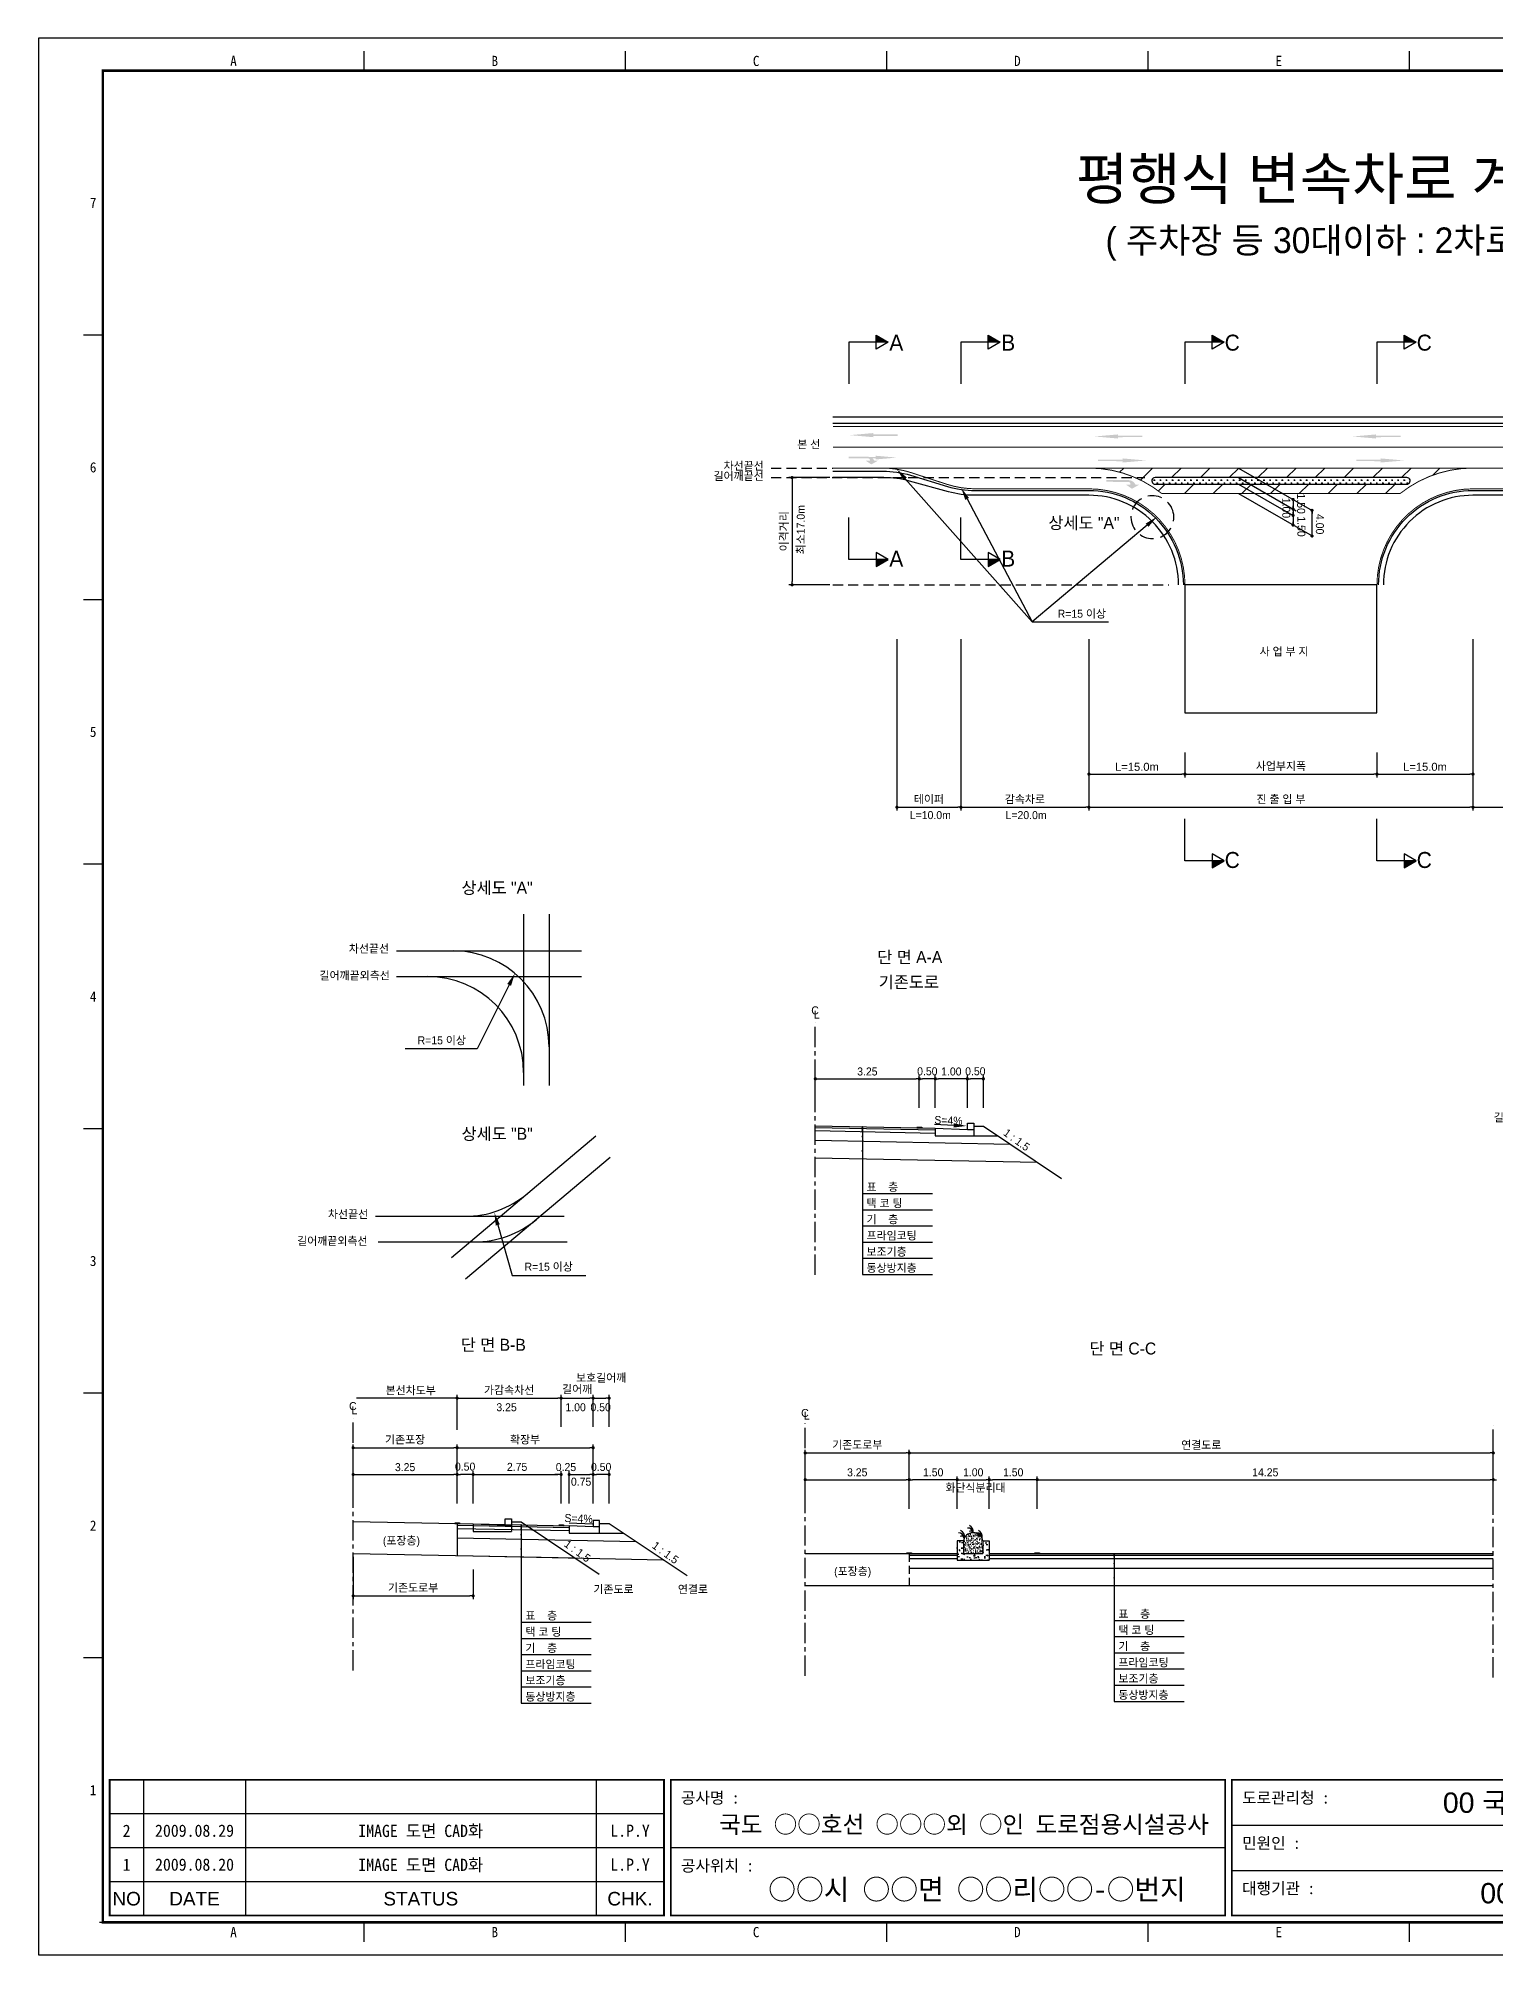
# Model space of a CAD drawing. Header units: millimetres. Extents: x 477 to 901, y 0 to 299.
# Drawn here: x 477.4 to 705.1, y -0.1 to 299.2 of the extents above; entities that cross this region are included whole.
import ezdxf
from ezdxf.enums import TextEntityAlignment as Align

# ---------------------------------------------------------------- set-up
doc = ezdxf.new("R2010")
doc.units = ezdxf.units.MM
doc.linetypes.add('CENTER', pattern=[50.8, 31.75, -6.35, 6.35, -6.35])
doc.linetypes.add('HIDDEN', pattern=[9.525, 6.35, -3.175])
for name, color, linetype in [('CC-GSTR-0004', 4, 'Continuous'), ('CM-LANE-0030', 30, 'Continuous'), ('CZ-DIMT-0002', 7, 'Continuous'), ('CZ-EXST-0002', 1, 'Continuous'), ('CZ-LIN1-0007', 7, 'Continuous'), ('CZ-LIN2-0003', 3, 'Continuous'), ('CZ-LINE-0001', 7, 'Continuous'), ('CZ-TEXT-BOX0', 7, 'Continuous'), ('TITLE', 7, 'Continuous')]:
    doc.layers.add(name, color=color, linetype=linetype)
doc.styles.add('견고딕', font='arial.ttf')
doc.styles.add('돋움', font='')
doc.styles.add('돋음체', font='')
doc.styles.get('돋움').set_extended_font_data('Dotum')
doc.styles.get('돋음체').set_extended_font_data('DotumChe')

# ---------------------------------------------------------------- blocks, each defined once
blk = doc.blocks.new('_Dot')
at = {"color": 0, "linetype": 'ByBlock', "lineweight": -2}
blk.add_line((-0.5, 0), (-1, 0), dxfattribs=at)
at = {"color": 0, "linetype": 'ByBlock', "const_width": 0.5}
blk.add_lwpolyline([(-0.25, 0, 1), (0.25, 0, 1)], format="xyb", close=True, dxfattribs=at)

msp = doc.modelspace()

# ---------------------------------------------------------------- hatches: boundary and pattern name
at = {"layer": 'CM-LANE-0030'}
h = msp.add_hatch(dxfattribs=at)
h.set_pattern_fill('ANSI31', color=256, style=0)
h.set_pattern_definition([(45, (57.3283, 1.6146), (-2.245064, 2.245064), [])])
h.paths.add_polyline_path([(701.59, 232.1), (641.59, 232.1, -0.170323), (652.99, 228.1), (690.19, 228.1, -0.170323)])
h.paths.add_polyline_path([(691.27, 230.6, -0.750696), (691.54, 229.68, 0.001926), (691.41, 229.6), (651.76, 229.6, 0.001926), (651.64, 229.68, -0.750696), (651.91, 230.6)], flags=16)
at = {"layer": 'CZ-EXST-0002'}
h = msp.add_hatch(dxfattribs=at)
h.set_pattern_fill('AR-CONC', color=256, scale=0.01, style=0)
h.set_pattern_definition([(50, (-487.108, 3545.3537), (1.8218467, -0.15939086), [0.1905, -2.0955]), (355, (-487.108, 3545.3537), (-0.3524283, 1.9105664), [0.1524, -1.6764]), (100.451, (-486.9561, 3545.3404), (1.469425, 1.7511669), [0.1619, -1.7809]), (46.1842, (-487.108, 3545.8617), (2.7107904, -0.4204233), [0.28575, -3.14325]), (96.6356, (-486.882, 3545.8267), (2.3740423, 2.4742556), [0.24285, -2.67135]), (351.184, (-487.108, 3545.8617), (2.374046, 2.4742512), [0.2286, -2.5146]), (21, (-486.854, 3545.7347), (1.5161488, -1.0226552), [0.1905, -2.0955]), (326, (-486.854, 3545.7347), (0.6180203, 1.8418797), [0.1524, -1.6764]), (71.4514, (-486.7276, 3545.6495), (2.1341649, 0.8192286), [0.1619, -1.7809]), (37.5, (-487.1079, 3545.3537), (0.03088603, 0.84555039), [0, -1.65608, 0, -1.7018, 0, -1.68275]), (7.5, (-487.1079, 3545.3537), (0.66819663, 1.00180575), [0, -0.97028, 0, -1.61798, 0, -0.64135]), (327.5, (-487.67435, 3545.3537), (1.35590595, -0.05728744), [0, -0.635, 0, -1.9812, 0, -2.6289]), (317.5, (-487.9283, 3545.3537), (1.4812918, 0.2542649), [0, -0.8255, 0, -1.31572, 0, -1.8669])])
h.paths.add_polyline_path([(626.01, 61.51), (626.01, 64.51), (625.01, 64.51), (625.01, 62.51), (622.01, 62.51), (622.01, 64.51), (621.01, 64.51), (621.01, 61.51)])
h = msp.add_hatch(dxfattribs=at)
h.set_pattern_fill('AR-SAND', color=256, scale=0.01, style=0)
h.set_pattern_definition([(37.5, (-487.10793, 3545.3537), (-0.016000313, 0.489413237), [0, -0.38608, 0, -0.4318, 0, -0.41275]), (7.5, (-487.1079, 3545.3537), (0.44952328, 0.7168251), [0, -0.20828, 0, -0.34798, 0, -0.13335]), (327.5, (-487.42035, 3545.3537), (0.79099237, 0.001437185), [0, -0.127, 0, -0.4572, 0, -0.5969]), (317.5, (-487.42035, 3545.3537), (0.76355645, 0.22292932), [0, -0.0635, 0, -0.29972, 0, -0.3429])])
edge = h.paths.add_edge_path()
edge.add_ellipse((623.51, 64.51), major_axis=(-1.5, 0), ratio=0.829212, start_angle=180, end_angle=360)
edge.add_line((622.01, 64.51), (622.01, 62.51))
edge.add_line((622.01, 62.51), (625.01, 62.51))
edge.add_line((625.01, 62.51), (625.01, 64.51))
at = {"layer": 'CZ-LIN1-0007'}
for points in [[(607.89, 237.56), (607.89, 237.35), (611.72, 237.35), (611.72, 237.13), (607.89, 237.13), (607.89, 236.92), (604.24, 237.24)], [(646.13, 237.35), (646.13, 237.14), (649.95, 237.14), (649.95, 236.93), (646.13, 236.92), (646.13, 236.71), (642.48, 237.03)], [(686.45, 237.35), (686.45, 237.14), (690.27, 237.14), (690.27, 236.93), (686.45, 236.92), (686.45, 236.71), (682.8, 237.03)], [(607.16, 233.85, -0.267976), (608.06, 233.24), (608.62, 233.24), (607.59, 232.66), (606.75, 233.23), (607.36, 233.24, 0.504994), (607.09, 233.61), (604.04, 233.62), (604.04, 233.86)], [(608.29, 234.02), (608.29, 233.83), (604.86, 233.83), (604.86, 233.63), (608.29, 233.63), (608.29, 233.44), (611.56, 233.73)], [(646.85, 233.6), (646.85, 233.39), (643.03, 233.39), (643.03, 233.18), (646.85, 233.17), (646.85, 232.96), (650.5, 233.28)], [(687.17, 233.6), (687.17, 233.39), (683.35, 233.39), (683.35, 233.18), (687.17, 233.17), (687.17, 232.96), (690.82, 233.28)], [(647.83, 230.21, -0.267976), (648.86, 229.52), (649.49, 229.52), (648.31, 228.86), (647.37, 229.51), (648.06, 229.52, 0.504994), (647.76, 229.93), (644.29, 229.95), (644.29, 230.23)], [(615.47, 129), (615.47, 129.13), (614.72, 129.14), (614.72, 129.02)], [(543.25, 67.2), (543.25, 67.32), (542.5, 67.34), (542.5, 67.21)], [(559.5, 66.87), (559.5, 67), (558.75, 67.01), (558.75, 66.89)], [(613.89, 62.51), (613.89, 62.63), (613.14, 62.63), (613.14, 62.51)], [(633.89, 62.51), (633.89, 62.63), (633.14, 62.63), (633.14, 62.51)]]:
    msp.add_hatch(color=256, dxfattribs=at).paths.add_polyline_path(points)
at = {"layer": 'CZ-LIN2-0003'}
h = msp.add_hatch(dxfattribs=at)
h.set_pattern_fill('CROSS', color=256, scale=0.075, style=0)
h.set_pattern_definition([(0, (57.32826, 1.61463), (0.47625, 0.47625), [0.238125, -0.714375]), (90, (57.4473, 1.49556), (-0.47625, 0.47625), [0.238125, -0.714375])])
h.paths.add_polyline_path([(691.41, 229.6, -0.001926), (691.54, 229.68, 0.750696), (691.27, 230.6), (651.91, 230.6, 0.750696), (651.64, 229.68, -0.001926), (651.76, 229.6)])
at = {"layer": 'CZ-LINE-0001'}
for points in [[(608.33, 252.87), (608.33, 251.77), (610.24, 251.77)], [(625.83, 252.87), (625.83, 251.77), (627.73, 251.77)], [(660.83, 252.87), (660.83, 251.77), (662.73, 251.77)], [(690.83, 252.87), (690.83, 251.77), (692.73, 251.77)], [(610.24, 217.82), (608.33, 217.82), (608.33, 216.72)], [(627.73, 217.82), (625.83, 217.82), (625.83, 216.72)], [(662.73, 170.74), (660.83, 170.74), (660.83, 169.64)], [(692.73, 170.74), (690.83, 170.74), (690.83, 169.64)]]:
    msp.add_hatch(color=256, dxfattribs=at).paths.add_polyline_path(points)

# ---------------------------------------------------------------- linework, layer by layer
at = {"color": 0, "linetype": 'ByBlock', "lineweight": -2}
for p, q in [((673.48, 226.94), (673.48, 226.69)), ((673.48, 225.94), (673.48, 226.19)), ((673.48, 225.44), (673.48, 225.19)), ((673.48, 224.94), (673.48, 225.19)), ((676.44, 225.24), (676.44, 224.99)), ((673.48, 223.44), (673.48, 223.69)), ((676.44, 221.74), (676.44, 221.99)), ((542.63, 86.8), (542.38, 86.8)), ((705.01, 74.06), (705.26, 74.06))]:
    msp.add_line(p, q, dxfattribs=at)
at = {"color": 0, "linetype": 'ByBlock', "const_width": 0.25}
for points in [[(673.48, 227.07, 1), (673.48, 227.32, 1)], [(673.48, 225.82, 1), (673.48, 225.57, 1)], [(673.48, 225.57, 1), (673.48, 225.82, 1)], [(673.48, 224.82, 1), (673.48, 224.57, 1)], [(676.44, 225.36, 1), (676.44, 225.61, 1)], [(673.48, 223.32, 1), (673.48, 223.07, 1)], [(676.44, 221.61, 1), (676.44, 221.36, 1)], [(542.75, 86.8, 1), (543, 86.8, 1)], [(704.89, 74.06, 1), (704.64, 74.06, 1)]]:
    msp.add_lwpolyline(points, format="xyb", close=True, dxfattribs=at)
at = {"layer": 'CC-GSTR-0004'}
for p, q in [((617.59, 128.96), (617.59, 127.76)), ((617.59, 128.96), (622.59, 128.76)), ((622.59, 128.76), (622.59, 129.76)), ((622.59, 129.76), (623.59, 129.76)), ((622.59, 128.76), (623.59, 128.76)), ((623.59, 129.76), (623.59, 127.76)), ((617.59, 127.76), (623.59, 127.76))]:
    msp.add_line(p, q, dxfattribs=at)
for points in [[(601.59, 240.1), (771.59, 240.1)], [(601.59, 239.1), (771.59, 239.1)], [(565.13, 66.7), (564.13, 66.7), (560.38, 66.85), (560.38, 65.7), (565.13, 65.7), (565.13, 67.7), (564.13, 67.7), (564.13, 66.7)]]:
    msp.add_lwpolyline(points, dxfattribs=at)
for points in [[(601.59, 231.6), (609.39, 231.6, -0.072993), (613.7, 230.97), (613.7, 230.97), (619.48, 229.23), (619.48, 229.23, 0.072993), (623.79, 228.6), (641.59, 228.6, -0.414214), (656.34, 213.85)], [(655.59, 213.85, 0.414214), (641.59, 227.85), (623.61, 227.85, -0.067192), (619.64, 228.39), (613.54, 230.06, 0.067192), (609.56, 230.6), (601.59, 230.6)], [(686.84, 213.85, -0.414214), (701.59, 228.6), (740.47, 228.6), (740.47, 228.6, 0.03724), (742.69, 228.77), (760.48, 231.43, -0.03724), (762.71, 231.6), (762.71, 231.6), (771.59, 231.6)], [(771.59, 230.6), (762.61, 230.6), (762.61, 230.6, 0.034174), (760.57, 230.46), (742.6, 227.99), (742.6, 227.99, -0.034174), (740.56, 227.85), (740.56, 227.85), (701.59, 227.85, 0.414214), (687.59, 213.85)]]:
    msp.add_lwpolyline(points, format="xyb", dxfattribs=at)
at = {"layer": 'CM-LANE-0030', "const_width": 0.15}
msp.add_lwpolyline([(601.59, 235.35), (771.59, 235.35)], dxfattribs=at)
msp.add_lwpolyline([(690.19, 228.1), (652.99, 228.1, 0.170323), (641.59, 232.1), (701.59, 232.1, 0.170323)], format="xyb", close=True, dxfattribs=at)
at = {"layer": 'CZ-EXST-0002'}
for p, q in [((553.27, 162.42), (553.27, 135.64)), ((557.25, 162.42), (557.25, 135.64)), ((533.38, 156.68), (562.32, 156.68)), ((533.38, 152.66), (562.32, 152.66)), ((541.99, 108.77), (564.54, 127.76)), ((544.2, 105.41), (566.8, 124.43)), ((530.11, 115.2), (559.59, 115.2)), ((530.53, 111.2), (560.07, 111.2)), ((526.63, 67.53), (545.38, 67.15)), ((545.38, 67.15), (550.38, 66.95)), ((545.38, 67.15), (545.38, 65.95)), ((545.38, 65.95), (551.38, 65.95)), ((550.38, 67.95), (551.38, 67.95)), ((550.38, 66.95), (550.38, 67.95)), ((550.38, 66.95), (551.38, 66.95)), ((551.38, 67.95), (551.38, 65.95)), ((551.38, 67.45), (552.88, 67.45)), ((552.88, 67.45), (565.08, 59.32)), ((526.63, 62.53), (561.3, 61.83)), ((597.26, 62.51), (613.51, 62.51)), ((597.26, 57.51), (613.51, 57.51))]:
    msp.add_line(p, q, dxfattribs=at)
at = {"layer": 'CZ-LIN1-0007'}
for p, q in [((614.72, 129.14), (615.47, 129.13)), ((614.72, 129.02), (615.47, 129)), ((615.47, 129.13), (615.47, 129)), ((542.5, 67.34), (543.25, 67.32)), ((542.5, 67.21), (543.25, 67.2)), ((543.25, 67.32), (543.25, 67.2)), ((558.75, 67.01), (559.5, 67)), ((558.75, 66.89), (559.5, 66.87)), ((559.5, 67), (559.5, 66.87)), ((613.14, 62.51), (613.14, 62.63)), ((613.14, 62.63), (613.89, 62.63)), ((613.89, 62.51), (613.14, 62.51)), ((613.89, 62.63), (613.89, 62.51)), ((633.14, 62.63), (633.89, 62.63)), ((633.14, 62.51), (633.14, 62.63)), ((633.89, 62.51), (633.14, 62.51)), ((633.89, 62.63), (633.89, 62.51))]:
    msp.add_line(p, q, dxfattribs=at)
at = {"layer": 'CZ-LIN1-0007', "const_width": 0.15}
for points in [[(601.59, 238.6), (771.59, 238.6)], [(625.4, 232.1), (641.59, 232.1)], [(701.59, 232.1), (732.19, 232.1)]]:
    msp.add_lwpolyline(points, dxfattribs=at)
for points in [[(656.59, 213.85, 0.414214), (641.59, 228.85), (623.96, 228.85, -0.07872), (619.33, 229.58), (619.33, 229.58), (613.85, 231.37, 0.07872), (609.21, 232.1), (601.59, 232.1)], [(771.59, 232.1), (762.8, 232.1, 0.040295), (760.39, 231.91), (742.78, 229.04), (742.78, 229.04, -0.040295), (740.38, 228.85), (740.38, 228.85), (701.59, 228.85, 0.414214), (686.59, 213.85)]]:
    msp.add_lwpolyline(points, format="xyb", dxfattribs=at)
at = {"layer": 'CZ-LIN1-0007', "linetype": 'HIDDEN', "const_width": 0.15}
msp.add_lwpolyline([(609.21, 232.1), (625.4, 232.1)], dxfattribs=at)
at = {"layer": 'CZ-LIN2-0003'}
for p, q in [((598.84, 129.34), (617.59, 128.96)), ((598.84, 129.09), (617.59, 128.71)), ((623.59, 129.26), (625.09, 129.26)), ((625.09, 129.26), (637.29, 121.13)), ((598.84, 128.59), (617.59, 128.21)), ((598.84, 127.09), (629.27, 126.48)), ((623.59, 127.76), (627.34, 127.76)), ((598.84, 124.34), (633.52, 123.64)), ((542.88, 67.2), (542.88, 62.2)), ((542.88, 67.2), (560.38, 66.85)), ((542.88, 66.95), (560.38, 66.6)), ((542.88, 66.45), (560.38, 66.1)), ((565.13, 67.2), (566.63, 67.2)), ((566.63, 67.2), (578.83, 59.07)), ((542.88, 64.95), (570.84, 64.39)), ((565.13, 65.7), (568.88, 65.7)), ((622.01, 64.51), (621.01, 64.51)), ((621.01, 64.51), (621.01, 61.51)), ((622.01, 64.51), (622.01, 62.51)), ((625.01, 64.51), (625.01, 62.51)), ((625.01, 64.51), (626.01, 64.51)), ((626.01, 64.51), (626.01, 61.51)), ((542.88, 62.2), (575.09, 61.56)), ((613.51, 62.51), (621.01, 62.51)), ((613.51, 62.26), (621.01, 62.26)), ((613.51, 61.76), (621.01, 61.76)), ((613.51, 60.26), (704.76, 60.26)), ((621.01, 61.51), (626.01, 61.51)), ((622.01, 62.51), (625.01, 62.51)), ((626.01, 62.51), (704.76, 62.51)), ((626.01, 62.26), (704.76, 62.26)), ((626.01, 61.76), (704.76, 61.76)), ((613.51, 57.51), (704.76, 57.51))]:
    msp.add_line(p, q, dxfattribs=at)
msp.add_lwpolyline([(651.64, 229.68, -0.001926), (651.76, 229.6), (691.41, 229.6, -0.001926), (691.54, 229.68, 0.750696), (691.27, 230.6), (651.91, 230.6, 0.750696)], format="xyb", close=True, dxfattribs=at)
msp.add_lwpolyline([(686.59, 213.85), (656.59, 213.85), (656.59, 193.85), (686.59, 193.85)], close=True, dxfattribs=at)
for centre, radius, start, end in [((542.25, 141.68), 15, 0, 90), ((538.27, 137.66), 15, 0, 90), ((544.14, 130.2), 15, 270, 310.097), ((545.6, 126.2), 15, 270, 310.097), ((621.14, 65.19), 1, 347.1802, 67.3267), ((622.64, 65.63), 0.88, 7.8639, 92.7752), ((623.1, 65.6), 0.44, 19.771, 124.0366), ((622.53, 65.97), 1, 347.1802, 67.3267), ((623.93, 65.19), 1, 347.1802, 67.3267), ((621.24, 64.85), 0.88, 7.8639, 92.7752), ((621.7, 64.82), 0.44, 19.771, 124.0366), ((624.03, 64.85), 0.88, 7.8639, 92.7752), ((624.49, 64.82), 0.44, 19.771, 124.0366)]:
    msp.add_arc(centre, radius, start, end, dxfattribs=at)
msp.add_ellipse((623.51, 64.51), major_axis=(-1.5, 0), ratio=0.829212, start_param=3.141593, end_param=6.283185, dxfattribs=at)
at = {"layer": 'CZ-LINE-0001'}
for p, q in [((610.24, 251.77), (604.09, 251.77)), ((604.09, 251.77), (604.09, 245.23)), ((608.33, 250.67), (608.33, 252.87)), ((608.33, 252.87), (610.24, 251.77)), ((610.24, 251.77), (608.33, 250.67)), ((627.73, 251.77), (621.59, 251.77)), ((621.59, 251.77), (621.59, 245.23)), ((625.83, 250.67), (625.83, 252.87)), ((625.83, 252.87), (627.73, 251.77)), ((627.73, 251.77), (625.83, 250.67)), ((662.73, 251.77), (656.59, 251.77)), ((656.59, 251.77), (656.59, 245.23)), ((660.83, 250.67), (660.83, 252.87)), ((660.83, 252.87), (662.73, 251.77)), ((662.73, 251.77), (660.83, 250.67)), ((692.73, 251.77), (686.59, 251.77)), ((686.59, 251.77), (686.59, 245.23)), ((690.83, 250.67), (690.83, 252.87)), ((690.83, 252.87), (692.73, 251.77)), ((692.73, 251.77), (690.83, 250.67)), ((601.09, 230.6), (594.71, 230.6)), ((664.98, 232.1), (676.44, 225.49)), ((664.98, 230.6), (673.98, 225.41)), ((595.21, 230.1), (595.21, 214.35)), ((664.98, 229.6), (673.48, 224.69)), ((664.98, 228.1), (676.44, 221.49)), ((673.48, 226.69), (673.48, 223.19)), ((676.44, 221.49), (676.44, 225.49)), ((604.09, 217.82), (604.09, 224.36)), ((621.59, 217.82), (621.59, 224.36)), ((610.24, 217.82), (608.33, 218.91)), ((608.33, 218.91), (608.33, 216.72)), ((627.73, 217.82), (625.83, 218.91)), ((625.83, 218.91), (625.83, 216.72)), ((610.24, 217.82), (604.09, 217.82)), ((608.33, 216.72), (610.24, 217.82)), ((627.73, 217.82), (621.59, 217.82)), ((625.83, 216.72), (627.73, 217.82)), ((601.09, 213.85), (594.71, 213.85)), ((632.7, 208.08), (644.64, 208.08)), ((611.59, 205.38), (611.59, 178.61)), ((621.59, 205.38), (621.59, 178.61)), ((621.59, 205.38), (621.59, 178.61)), ((641.59, 205.38), (641.59, 178.61)), ((701.59, 205.38), (701.59, 178.61)), ((641.59, 187.66), (641.59, 178.61)), ((641.59, 187.66), (641.59, 183.78)), ((656.59, 187.66), (656.59, 183.78)), ((656.59, 187.66), (656.59, 183.78)), ((686.59, 187.66), (686.59, 183.78)), ((686.59, 187.66), (686.59, 183.78)), ((701.59, 187.66), (701.59, 183.78)), ((701.59, 187.66), (701.59, 178.61)), ((642.09, 184.28), (656.09, 184.28)), ((657.09, 184.28), (686.09, 184.28)), ((687.09, 184.28), (701.09, 184.28)), ((612.09, 179.11), (621.09, 179.11)), ((622.09, 179.11), (641.09, 179.11)), ((642.09, 179.11), (701.09, 179.11)), ((656.59, 170.74), (656.59, 177.28)), ((686.59, 170.74), (686.59, 177.28)), ((702.09, 179.11), (741.09, 179.11)), ((662.73, 170.74), (656.59, 170.74)), ((662.73, 170.74), (660.83, 171.84)), ((660.83, 171.84), (660.83, 169.64)), ((660.83, 169.64), (662.73, 170.74)), ((692.73, 170.74), (686.59, 170.74)), ((692.73, 170.74), (690.83, 171.84)), ((690.83, 171.84), (690.83, 169.64)), ((690.83, 169.64), (692.73, 170.74)), ((598.84, 132.13), (598.84, 137.18)), ((599.34, 136.68), (614.59, 136.68)), ((615.09, 132.13), (615.09, 137.18)), ((615.09, 132.13), (615.09, 137.18)), ((617.09, 136.68), (615.59, 136.68)), ((617.59, 132.13), (617.59, 137.18)), ((617.59, 132.13), (617.59, 137.18)), ((622.09, 136.68), (618.09, 136.68)), ((622.59, 132.13), (622.59, 137.18)), ((622.59, 134.57), (622.59, 137.18)), ((624.59, 136.68), (623.09, 136.68)), ((625.09, 132.13), (625.09, 137.18)), ((606.19, 129.2), (606.19, 106.12)), ((606.19, 118.77), (617.13, 118.77)), ((606.19, 116.24), (617.13, 116.24)), ((606.19, 113.71), (617.13, 113.71)), ((606.19, 111.18), (617.13, 111.18)), ((606.19, 108.65), (617.13, 108.65)), ((606.19, 106.12), (617.13, 106.12)), ((542.88, 81.82), (542.88, 87.3)), ((542.88, 82.32), (542.88, 87.3)), ((559.13, 82.32), (559.13, 87.3)), ((559.13, 82.32), (559.13, 87.3)), ((564.13, 82.32), (564.13, 87.3)), ((564.13, 82.32), (564.13, 87.3)), ((566.63, 82.32), (566.63, 87.3)), ((542.88, 86.8), (527.13, 86.8)), ((543.38, 86.8), (558.63, 86.8)), ((559.63, 86.8), (563.63, 86.8)), ((564.63, 86.8), (566.13, 86.8)), ((526.63, 75.37), (526.63, 79.55)), ((527.13, 79.05), (542.38, 79.05)), ((542.88, 75.37), (542.88, 79.55)), ((542.88, 75.37), (542.88, 79.55)), ((543.38, 79.05), (563.63, 79.05)), ((564.13, 75.37), (564.13, 79.55)), ((597.26, 74.56), (597.26, 78.73)), ((597.76, 78.23), (613.01, 78.23)), ((613.51, 74.56), (613.51, 78.73)), ((613.51, 74.56), (613.51, 78.73)), ((614.01, 78.23), (704.26, 78.23)), ((704.76, 74.56), (704.76, 78.73)), ((526.63, 70.32), (526.63, 75.37)), ((527.13, 74.87), (542.38, 74.87)), ((542.88, 70.32), (542.88, 75.37)), ((542.88, 70.32), (542.88, 75.37)), ((544.88, 74.87), (543.38, 74.87)), ((545.38, 70.32), (545.38, 75.37)), ((545.38, 70.32), (545.38, 75.37)), ((545.88, 74.87), (558.63, 74.87)), ((558.63, 74.87), (558.13, 74.87)), ((559.13, 70.32), (559.13, 75.37)), ((559.13, 70.32), (559.13, 75.37)), ((560.38, 70.32), (560.38, 75.37)), ((560.38, 70.32), (560.38, 75.37)), ((560.88, 74.87), (561.38, 74.87)), ((560.88, 74.87), (563.63, 74.87)), ((564.13, 72.77), (564.13, 75.37)), ((564.13, 70.32), (564.13, 75.37)), ((566.13, 74.87), (564.63, 74.87)), ((566.63, 70.32), (566.63, 75.37)), ((597.26, 69.51), (597.26, 74.56)), ((597.76, 74.06), (613.01, 74.06)), ((613.51, 69.51), (613.51, 74.56)), ((613.51, 69.51), (613.51, 74.56)), ((620.51, 74.06), (614.01, 74.06)), ((621.01, 69.51), (621.01, 74.56)), ((621.01, 69.51), (621.01, 74.56)), ((621.51, 74.06), (625.51, 74.06)), ((626.01, 69.51), (626.01, 74.56)), ((626.01, 69.51), (626.01, 74.56)), ((633.01, 74.06), (626.51, 74.06)), ((633.51, 69.51), (633.51, 74.56)), ((633.51, 69.51), (633.51, 74.56)), ((634.01, 74.06), (704.26, 74.06)), ((704.76, 69.51), (704.76, 74.56)), ((704.76, 69.51), (704.76, 74.56)), ((552.89, 67.01), (552.89, 39.14)), ((526.63, 62.03), (526.63, 55.41)), ((545.38, 60.02), (545.38, 55.41)), ((645.54, 62.51), (645.54, 39.42)), ((527.13, 55.91), (544.88, 55.91)), ((552.89, 51.8), (563.82, 51.8)), ((645.54, 52.08), (656.47, 52.08)), ((552.89, 49.27), (563.82, 49.27)), ((645.54, 49.55), (656.47, 49.55)), ((552.89, 46.74), (563.82, 46.74)), ((645.54, 47.02), (656.47, 47.02)), ((552.89, 44.21), (563.82, 44.21)), ((645.54, 44.49), (656.47, 44.49)), ((645.54, 41.96), (656.47, 41.96)), ((552.89, 41.68), (563.82, 41.68)), ((552.89, 39.14), (563.82, 39.14)), ((645.54, 39.42), (656.47, 39.42))]:
    msp.add_line(p, q, dxfattribs=at)
at = {"layer": 'CZ-LINE-0001', "linetype": 'HIDDEN', "ltscale": 0.25}
for p, q in [((591.93, 232.1), (601.59, 232.1)), ((591.93, 230.6), (650.32, 230.6)), ((601.59, 213.85), (654.07, 213.85))]:
    msp.add_line(p, q, dxfattribs=at)
at = {"layer": 'CZ-LINE-0001', "linetype": 'HIDDEN', "ltscale": 0.35}
msp.add_line((654.83, 224.82), (654.83, 224.82), dxfattribs=at)
at = {"layer": 'CZ-LINE-0001', "linetype": 'CENTER', "ltscale": 0.1}
for p, q in [((598.84, 106.06), (598.84, 145.44)), ((526.63, 44.25), (526.63, 83.63)), ((597.26, 43.43), (597.26, 82.82)), ((704.76, 43.18), (704.76, 82.57))]:
    msp.add_line(p, q, dxfattribs=at)
at = {"layer": 'CZ-LINE-0001', "linetype": 'HIDDEN', "ltscale": 0.2}
msp.add_line((613.51, 62.51), (613.51, 57.51), dxfattribs=at)
at = {"layer": 'CZ-LINE-0001'}
for points in [[(612.89, 230.42), (632.7, 208.08)], [(622.55, 227.27), (632.7, 208.08)], [(650.66, 223.17), (632.7, 208.08)], [(551.01, 151.36), (546, 141.34), (534.77, 141.34)], [(620.46, 129.4), (617.46, 129.52)], [(549.23, 113.85), (551.47, 105.97), (562.96, 105.97)], [(564.02, 67.11), (560.38, 67.26)]]:
    msp.add_lwpolyline(points, dxfattribs=at)
at = {"layer": 'CZ-LINE-0001', "linetype": 'HIDDEN', "ltscale": 0.35}
msp.add_arc((651.5, 224.43), 3.35, 6.7667, 6.749, dxfattribs=at)
at = {"layer": 'CZ-LINE-0001', "linetype": 'ByBlock'}
for centre, start, end in [((606.19, 129.14), 0, 180), ((606.19, 129.14), 0, 180), ((606.19, 129.14), 180, 0), ((606.19, 129.14), 180, 0), ((606.19, 128.94), 0, 180), ((606.19, 128.94), 0, 180), ((606.19, 128.94), 180, 0), ((606.19, 128.94), 180, 0), ((606.19, 128.7), 0, 180), ((606.19, 128.7), 0, 180), ((606.19, 128.7), 180, 0), ((606.19, 128.7), 180, 0), ((606.19, 128.45), 0, 180), ((606.19, 128.45), 0, 180), ((606.19, 128.45), 180, 0), ((606.19, 128.45), 180, 0), ((606.19, 127.65), 0, 180), ((606.19, 127.65), 0, 180), ((606.19, 127.65), 180, 0), ((606.19, 127.65), 180, 0), ((606.19, 125.42), 0, 180), ((606.19, 125.42), 0, 180), ((606.19, 125.42), 180, 0), ((606.19, 125.42), 180, 0), ((645.54, 62.45), 0, 180), ((645.54, 62.45), 0, 180), ((645.54, 62.45), 180, 0), ((645.54, 62.45), 180, 0), ((645.54, 62.25), 0, 180), ((645.54, 62.25), 0, 180), ((645.54, 62.25), 180, 0), ((645.54, 62.25), 180, 0), ((645.54, 62.01), 0, 180), ((645.54, 62.01), 0, 180), ((645.54, 62.01), 180, 0), ((645.54, 62.01), 180, 0), ((645.53, 61.76), 0, 180), ((645.53, 61.76), 0, 180), ((645.53, 61.76), 180, 0), ((645.53, 61.76), 180, 0), ((645.53, 60.96), 0, 180), ((645.53, 60.96), 0, 180), ((645.53, 60.96), 180, 0), ((645.53, 60.96), 180, 0), ((645.53, 58.73), 0, 180), ((645.53, 58.73), 0, 180), ((645.53, 58.73), 180, 0), ((645.53, 58.73), 180, 0)]:
    msp.add_arc(centre, 0.0625, start, end, dxfattribs=at)
at = {"layer": 'CZ-LINE-0001'}
for centre, start, end in [((552.88, 66.26), 0, 180), ((552.88, 66.26), 0, 180), ((552.88, 66.26), 180, 0), ((552.88, 66.26), 180, 0), ((552.89, 66.95), 0, 180), ((552.89, 66.95), 0, 180), ((552.89, 66.95), 180, 0), ((552.89, 66.95), 180, 0), ((552.89, 66.74), 0, 180), ((552.89, 66.74), 0, 180), ((552.89, 66.74), 180, 0), ((552.89, 66.74), 180, 0), ((552.89, 66.51), 0, 180), ((552.89, 66.51), 0, 180), ((552.89, 66.51), 180, 0), ((552.89, 66.51), 180, 0), ((552.88, 65.46), 0, 180), ((552.88, 65.46), 0, 180), ((552.88, 65.46), 180, 0), ((552.88, 65.46), 180, 0), ((552.88, 63.23), 0, 180), ((552.88, 63.23), 0, 180), ((552.88, 63.23), 180, 0), ((552.88, 63.23), 180, 0)]:
    msp.add_arc(centre, 0.0625, start, end, dxfattribs=at)
for points in [[(612.64, 230.2), (611.56, 231.92), (613.13, 230.64)], [(622.26, 227.11), (621.62, 229.03), (622.85, 227.42)], [(650.45, 223.43), (652.19, 224.46), (650.88, 222.91)], [(550.71, 151.51), (551.9, 153.15), (551.3, 151.21)], [(620.48, 129.74), (622.46, 129.32), (620.45, 129.07)], [(548.91, 113.76), (548.69, 115.78), (549.55, 113.94)]]:
    msp.add_solid(points, dxfattribs=at)
at = {"layer": 'TITLE', "color": 7, "linetype": 'Continuous'}
for p, q in [((528.35, 294.19), (528.35, 297.21)), ((569.17, 294.19), (569.17, 297.21)), ((610, 294.19), (610, 297.21)), ((650.82, 294.19), (650.82, 297.21)), ((691.65, 294.19), (691.65, 297.21)), ((487.53, 252.86), (484.5, 252.86)), ((487.53, 211.53), (484.5, 211.53)), ((487.53, 170.2), (484.5, 170.2)), ((487.53, 128.87), (484.5, 128.87)), ((487.53, 87.55), (484.5, 87.55)), ((487.53, 46.22), (484.5, 46.22)), ((528.35, 1.86), (528.35, 4.89)), ((569.17, 1.86), (569.17, 4.89)), ((610, 1.86), (610, 4.89)), ((650.82, 1.86), (650.82, 4.89)), ((691.65, 1.86), (691.65, 4.89))]:
    msp.add_line(p, q, dxfattribs=at)
at = {"layer": 'TITLE', "ltscale": 150}
for p, q in [((493.89, 27.17), (493.89, 5.95)), ((509.81, 27.17), (509.81, 5.95)), ((564.59, 27.17), (564.59, 5.95)), ((575.2, 21.86), (488.59, 21.86)), ((663.93, 20.1), (750.54, 20.1)), ((575.2, 16.56), (488.59, 16.56)), ((662.87, 16.56), (576.26, 16.56)), ((663.93, 13.02), (750.54, 13.02)), ((575.2, 11.25), (488.59, 11.25))]:
    msp.add_line(p, q, dxfattribs=at)
at = {"layer": 'TITLE'}
msp.add_line((895.88, 4.89), (487.02, 4.89), dxfattribs=at)
msp.add_lwpolyline([(477.45, -0.15), (900.81, -0.15), (900.81, 299.23), (477.45, 299.23)], close=True, dxfattribs=at)
at = {"layer": 'TITLE', "linetype": 'Continuous', "const_width": 0.403}
msp.add_lwpolyline([(487.53, 4.89), (487.53, 294.19), (895.77, 294.19), (895.77, 4.89)], close=True, dxfattribs=at)
at = {"layer": 'TITLE', "ltscale": 150, "const_width": 0.265}
for points in [[(488.59, 27.17), (575.2, 27.17), (575.2, 5.95), (488.59, 5.95)], [(576.26, 27.17), (662.87, 27.17), (662.87, 5.95), (576.26, 5.95)], [(750.54, 5.95), (663.93, 5.95), (663.93, 27.17), (750.54, 27.17)]]:
    msp.add_lwpolyline(points, close=True, dxfattribs=at)

# ---------------------------------------------------------------- block references
at = {"layer": 'CZ-LINE-0001', "xscale": 0.5, "yscale": 0.5, "zscale": 0.5}
for p, rotation in [((595.21, 230.6), 90), ((595.21, 213.85), 270), ((641.59, 184.28), 180), ((656.59, 184.28), 180), ((686.59, 184.28), 180), ((611.59, 179.11), 180), ((621.59, 179.11), 180), ((641.59, 179.11), 180), ((701.59, 179.11), 180), ((598.84, 136.68), 180), ((615.09, 136.68), 180), ((617.59, 136.68), 180), ((622.59, 136.68), 180), ((542.88, 86.8), 180), ((559.13, 86.8), 180), ((564.13, 86.8), 180), ((526.63, 79.05), 180), ((542.88, 79.05), 180), ((597.26, 78.23), 180), ((613.51, 78.23), 180), ((526.63, 74.87), 180), ((542.88, 74.87), 180), ((545.38, 74.87), 180), ((560.38, 74.87), 180), ((560.38, 74.87), 180), ((564.13, 74.87), 180), ((597.26, 74.06), 180), ((613.51, 74.06), 180), ((621.01, 74.06), 180), ((626.01, 74.06), 180), ((633.51, 74.06), 180), ((526.63, 55.91), 180)]:
    msp.add_blockref('_Dot', p, dxfattribs=dict(at, rotation=rotation))
for p in [(656.59, 184.28), (686.59, 184.28), (701.59, 184.28), (621.59, 179.11), (641.59, 179.11), (701.59, 179.11), (615.09, 136.68), (617.59, 136.68), (622.59, 136.68), (625.09, 136.68), (559.13, 86.8), (564.13, 86.8), (566.63, 86.8), (542.88, 79.05), (564.13, 79.05), (613.51, 78.23), (704.76, 78.23), (542.88, 74.87), (545.38, 74.87), (559.13, 74.87), (559.13, 74.87), (564.13, 74.87), (566.63, 74.87), (613.51, 74.06), (621.01, 74.06), (626.01, 74.06), (633.51, 74.06), (704.76, 74.06), (545.38, 55.91)]:
    msp.add_blockref('_Dot', p, dxfattribs=at)

# ---------------------------------------------------------------- texts
at = {"layer": 'CZ-DIMT-0002', "style": '돋움'}
for s, height, p in [('A', 2.5, (611.49, 251.69)), ('B', 2.5, (628.98, 251.69)), ('C', 2.5, (663.98, 251.69)), ('C', 2.5, (693.98, 251.69)), ('본 선', 1.25, (597.81, 235.79)), ('길어깨끝선', 1.25, (586.86, 230.84)), ('차선끝선', 1.25, (587.65, 232.44)), ('상세도 "A"', 1.875, (640.81, 223.53)), ('A', 2.5, (611.49, 217.95)), ('B', 2.5, (628.98, 217.95)), ('R=15 이상', 1.25, (640.48, 209.34)), ('사 업 부 지', 1.25, (672.08, 203.44)), ('L=10.0m', 1.25, (616.81, 177.88)), ('L=20.0m', 1.25, (631.77, 177.88)), ('C', 2.5, (663.98, 170.87)), ('C', 2.5, (693.98, 170.87)), ('차선끝선', 1.25, (529.1, 157.02)), ('길어깨끝외측선', 1.25, (526.87, 152.82)), ('C', 1.25, (598.8, 147.37)), ('L', 1.25, (599.06, 146.71)), ('R=15 이상', 1.25, (540.48, 142.69)), ('차선끝선', 1.25, (525.84, 115.53)), ('길어깨끝외측선', 1.25, (523.38, 111.35)), ('R=15 이상', 1.25, (557.18, 107.33)), ('C', 1.25, (526.59, 85.56)), ('L', 1.25, (526.85, 84.9)), ('C', 1.25, (597.22, 84.48)), ('L', 1.25, (597.48, 84.08))]:
    msp.add_text(s, height=height, dxfattribs=at).set_placement(p, align=Align.MIDDLE_CENTER)
msp.add_text('최소17.0m', height=1.25, rotation=90, dxfattribs=at).set_placement((597.19, 218.63))
for s, rotation, p in [('S=4%', 357.7094, (619.64, 130.19)), ('1 : 1.5', 323.8881, (630.3, 127.15)), ('S=4%', 357.7094, (561.86, 68)), ('1 : 1.5', 323.8881, (561.68, 62.91)), ('1 : 1.5', 323.8881, (575.43, 62.66))]:
    msp.add_text(s, height=1.25, rotation=rotation, dxfattribs=at).set_placement(p, align=Align.MIDDLE_CENTER)
for s, p in [('길어깨외측선', (704.84, 130.02)), ('표    층', (606.84, 119.16)), ('택 코 팅', (606.84, 116.63)), ('기    층', (606.84, 114.1)), ('프라임코팅', (606.84, 111.57)), ('보조기층', (606.84, 109.04)), ('동상방지층', (606.84, 106.51)), ('3.25', (549.01, 84.75)), ('1.00', (559.8, 84.75)), ('0.50', (563.71, 84.75)), ('화단식분리대', (619.16, 72.18)), ('(포장층)', (531.28, 63.91)), ('(포장층)', (601.78, 59.12)), ('기존도로', (564.17, 56.31)), ('연결로', (577.36, 56.31)), ('표    층', (553.54, 52.19)), ('택 코 팅', (553.54, 49.66)), ('표    층', (646.19, 52.47)), ('택 코 팅', (646.19, 49.94)), ('기    층', (553.54, 47.13)), ('기    층', (646.19, 47.41)), ('프라임코팅', (553.54, 44.6)), ('프라임코팅', (646.19, 44.88)), ('보조기층', (553.54, 42.07)), ('보조기층', (646.19, 42.35)), ('동상방지층', (553.54, 39.53)), ('동상방지층', (646.19, 39.81))]:
    msp.add_text(s, height=1.25, dxfattribs=at).set_placement(p)
at = {"layer": 'CZ-DIMT-0002', "char_height": 1.25, "attachment_point": 5, "rotation": 270, "style": '돋움'}
for s, insert in [('1.50', (674.73, 226.53)), ('1.00', (672.41, 225.86)), ('4.00', (677.66, 223.33)), ('1.50', (674.77, 222.96))]:
    msp.add_mtext(s, dxfattribs=dict(at, insert=insert))
at = {"layer": 'CZ-DIMT-0002', "insert": (535.63, 87.94), "char_height": 1.25, "attachment_point": 5, "style": '돋움'}
msp.add_mtext('본선차도부', dxfattribs=at)
at = {"layer": 'CZ-LINE-0001', "insert": (594.01, 222.22), "char_height": 1.25, "attachment_point": 5, "rotation": 90, "style": '돋움'}
msp.add_mtext('\\A1;이격거리', dxfattribs=at)
at = {"layer": 'CZ-LINE-0001', "char_height": 1.25, "attachment_point": 5, "style": '돋움'}
for s, insert in [('\\A1;{\\fArial|b0|i0|c0|p32;L=15.0m}', (649.09, 185.42)), ('\\A1;사업부지폭', (671.59, 185.47)), ('\\A1;{\\fArial|b0|i0|c0|p32;L=15.0m}', (694.09, 185.42)), ('\\A1;테이퍼', (616.59, 180.3)), ('\\A1;감속차로', (631.59, 180.3)), ('\\A1;진 출 입 부', (671.59, 180.3)), ('\\A1;3.25', (606.97, 137.82)), ('\\A1;0.50', (616.34, 137.85)), ('\\A1;1.00', (620.09, 137.82)), ('\\A1;0.50', (623.84, 137.85)), ('\\A1;보호길어깨', (565.38, 89.91)), ('\\A1;가감속차선', (551, 87.99)), ('\\A1;길어깨', (561.63, 88.12)), ('\\A1;기존포장', (534.75, 80.25)), ('\\A1;확장부', (553.5, 80.25)), ('\\A1;기존도로부', (605.39, 79.43)), ('\\A1;연결도로', (659.14, 79.42)), ('\\A1;3.25', (534.75, 76.01)), ('\\A1;0.50', (544.13, 76.09)), ('\\A1;2.75', (552.25, 76.05)), ('\\A1;0.25', (559.88, 76.02)), ('\\A1;0.50', (565.38, 76.04)), ('\\A1;3.25', (605.39, 75.2)), ('\\A1;1.50', (617.26, 75.2)), ('\\A1;1.00', (623.51, 75.2)), ('\\A1;1.50', (629.76, 75.2)), ('\\A1;14.25', (669.14, 75.2)), ('\\A1;0.75', (562.25, 73.74)), ('\\A1;기존도로부', (536, 57.11))]:
    msp.add_mtext(s, dxfattribs=dict(at, insert=insert))
at = {"layer": 'CZ-TEXT-BOX0', "style": '돋움'}
for s, p in [('상세도 "A"', (549.12, 166.53)), ('단 면 A-A', (613.6, 155.69)), ('기존도로', (613.46, 151.79)), ('상세도 "B"', (549.13, 128.1)), ('단 면 B-B', (548.53, 95.13)), ('단 면 C-C', (646.89, 94.55))]:
    msp.add_text(s, height=1.875, dxfattribs=at).set_placement(p, align=Align.MIDDLE_CENTER)
at = {"layer": 'TITLE', "color": 3, "linetype": 'Continuous', "style": '돋음체'}
for s, p in [('A', (507.94, 295.7)), ('B', (548.76, 295.7)), ('C', (589.59, 295.7)), ('D', (630.41, 295.7)), ('E', (671.24, 295.7)), ('7', (486.01, 273.53)), ('6', (486.01, 232.2)), ('5', (486.01, 190.87)), ('4', (486.01, 149.54)), ('3', (486.01, 108.22)), ('2', (486.01, 66.89)), ('1', (486.01, 25.56)), ('A', (507.94, 3.38)), ('B', (548.76, 3.38)), ('C', (589.59, 3.38)), ('D', (630.41, 3.38)), ('E', (671.24, 3.38))]:
    msp.add_text(s, height=1.59, dxfattribs=at).set_placement(p, align=Align.MIDDLE)
at = {"layer": 'TITLE', "style": '돋움'}
for s, height, p in [('평행식 변속차로 계획평면도', 6.5, (690.86, 277.31)), ('( 주차장 등 30대이하 : 2차로 1개소 연결 )', 4, (690.91, 267.68))]:
    msp.add_text(s, height=height, dxfattribs=at).set_placement(p, align=Align.MIDDLE_CENTER)
at = {"layer": 'TITLE', "style": '돋음체'}
for s, p in [('공사명 : ', (577.85, 23.46)), ('도로관리청 :', (665.52, 23.46)), ('민원인 :', (665.52, 16.38)), ('공사위치 :', (577.85, 12.85)), ('대행기관 :', (665.52, 9.31))]:
    msp.add_text(s, height=1.804, dxfattribs=at).set_placement(p)
at = {"layer": 'TITLE', "color": 7, "linetype": 'Continuous'}
for s, height, style, p in [('00 국토 관리 사무소', 3.1832, '견고딕', (715.19, 23.63)), ('국도 ○○호선 ○○○외 ○인 도로점용시설공사', 2.7, '돋음체', (622.07, 20.24)), ('○○시 ○○면 ○○리○○-○번지', 3.1832, '돋음체', (624.09, 10.08)), ('00엔지니어링', 3.183, '견고딕', (715.19, 9.49))]:
    msp.add_text(s, height=height, dxfattribs=dict(at, style=style)).set_placement(p, align=Align.MIDDLE)
at = {"layer": 'TITLE', "color": 1, "linetype": 'Continuous', "style": '돋음체'}
msp.add_text('2', height=1.91, dxfattribs=at).set_placement((491.24, 19.21), align=Align.MIDDLE)
at = {"layer": 'TITLE', "linetype": 'Continuous'}
for s, height, style, p in [('2009.08.29', 1.91, '돋음체', (501.85, 19.21)), ('L.P.Y', 1.91, '돋음체', (569.89, 19.21)), ('1', 1.91, '돋음체', (491.24, 13.91)), ('2009.08.20', 1.91, '돋음체', (501.85, 13.91)), ('L.P.Y', 1.91, '돋음체', (569.89, 13.91)), ('NO', 2.122, '견고딕', (491.24, 8.6)), ('DATE', 2.122, '견고딕', (501.85, 8.6)), ('STATUS', 2.122, '견고딕', (537.2, 8.6)), ('CHK.', 2.122, '견고딕', (569.89, 8.6))]:
    msp.add_text(s, height=height, dxfattribs=dict(at, style=style)).set_placement(p, align=Align.MIDDLE)
at = {"layer": 'TITLE', "style": '돋음체'}
for p in [(537.2, 19.21), (537.2, 13.91)]:
    msp.add_text('IMAGE 도면 CAD화', height=1.9099, dxfattribs=at).set_placement(p, align=Align.MIDDLE)

doc.saveas('drawing.dxf')
